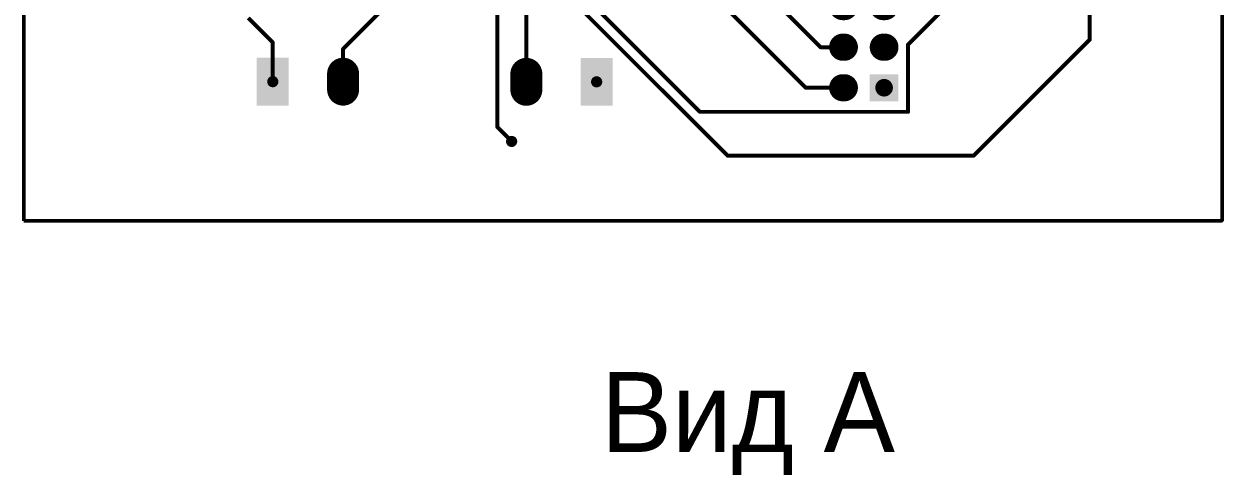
# Model space of a CAD drawing. Extents: x -199 to 545, y 218 to 570.
# Drawn here: x 229.5 to 304.5, y 388.4 to 416.6 of the extents above; entities that cross this region are included whole.
import ezdxf

# ---------------------------------------------------------------- set-up
doc = ezdxf.new("R2010")
doc.units = 0
doc.header["$MEASUREMENT"] = 0
doc.linetypes.add('PHANTOM2', pattern=[1.25, 0.625, -0.125, 0.125, -0.125, 0.125, -0.125])
doc.layers.get('0').update_dxf_attribs({"linetype": 'CONTINUOUS'})
for name, color, linetype in [('BOTTOMLAYER', 250, 'CONTINUOUS'), ('PADHOLELAYER', 255, 'CONTINUOUS'), ('TOPLAYER', 250, 'CONTINUOUS'), ('VIAHOLELAYER', 255, 'PHANTOM2')]:
    doc.layers.add(name, color=color, linetype=linetype)
doc.layers.add('K', color=250, linetype='CONTINUOUS', lineweight=100)
doc.layers.add('Рамка2', color=7, linetype='CONTINUOUS', lineweight=25)
doc.styles.add('стиль1', font='452826.ttf')

# ---------------------------------------------------------------- blocks, each defined once
blk = doc.blocks.new('HDR2X4_____________1')
at = {"layer": 'BOTTOMLAYER', "const_width": 1.7}
for points in [[(0, 2.59), (0, 2.49)], [(2.54, 2.59), (2.54, 2.49)], [(5.08, 2.59), (5.08, 2.49)], [(7.62, 2.59), (7.62, 2.49)], [(2.54, 0.05), (2.54, -0.05)], [(5.08, 0.05), (5.08, -0.05)], [(7.62, 0.05), (7.62, -0.05)]]:
    blk.add_lwpolyline(points, dxfattribs=at)
at = {"layer": 'BOTTOMLAYER', "const_width": 0.85}
for points in [[(-0.425, 2.59, 1), (0.425, 2.59, 1)], [(-0.425, 2.49, 1), (0.425, 2.49, 1)], [(2.115, 2.59, 1), (2.965, 2.59, 1)], [(2.115, 2.49, 1), (2.965, 2.49, 1)], [(4.655, 2.59, 1), (5.505, 2.59, 1)], [(4.655, 2.49, 1), (5.505, 2.49, 1)], [(7.195, 2.59, 1), (8.045, 2.59, 1)], [(7.195, 2.49, 1), (8.045, 2.49, 1)], [(2.115, 0.05, 1), (2.965, 0.05, 1)], [(2.115, -0.05, 1), (2.965, -0.05, 1)], [(4.655, 0.05, 1), (5.505, 0.05, 1)], [(4.655, -0.05, 1), (5.505, -0.05, 1)], [(7.195, 0.05, 1), (8.045, 0.05, 1)], [(7.195, -0.05, 1), (8.045, -0.05, 1)]]:
    blk.add_lwpolyline(points, format="xyb", close=True, dxfattribs=at)
at = {"layer": 'BOTTOMLAYER'}
blk.add_solid([(-0.85, -0.9), (0.85, -0.9), (-0.85, 0.9), (0.85, 0.9)], dxfattribs=at)
at = {"layer": 'PADHOLELAYER', "const_width": 0.55}
for points in [[(-0.275, 2.54, 1), (0.275, 2.54, 1)], [(2.265, 2.54, 1), (2.815, 2.54, 1)], [(4.805, 2.54, 1), (5.355, 2.54, 1)], [(7.345, 2.54, 1), (7.895, 2.54, 1)], [(-0.275, 0, 1), (0.275, 0, 1)], [(2.265, 0, 1), (2.815, 0, 1)], [(4.805, 0, 1), (5.355, 0, 1)], [(7.345, 0, 1), (7.895, 0, 1)]]:
    blk.add_lwpolyline(points, format="xyb", close=True, dxfattribs=at)
at = {"layer": 'TOPLAYER', "const_width": 1.7}
for points in [[(0, 2.59), (0, 2.49)], [(2.54, 2.59), (2.54, 2.49)], [(5.08, 2.59), (5.08, 2.49)], [(7.62, 2.59), (7.62, 2.49)], [(2.54, 0.05), (2.54, -0.05)], [(5.08, 0.05), (5.08, -0.05)], [(7.62, 0.05), (7.62, -0.05)]]:
    blk.add_lwpolyline(points, dxfattribs=at)
at = {"layer": 'TOPLAYER', "const_width": 0.85}
for points in [[(-0.425, 2.59, 1), (0.425, 2.59, 1)], [(-0.425, 2.49, 1), (0.425, 2.49, 1)], [(2.115, 2.59, 1), (2.965, 2.59, 1)], [(2.115, 2.49, 1), (2.965, 2.49, 1)], [(4.655, 2.59, 1), (5.505, 2.59, 1)], [(4.655, 2.49, 1), (5.505, 2.49, 1)], [(7.195, 2.59, 1), (8.045, 2.59, 1)], [(7.195, 2.49, 1), (8.045, 2.49, 1)], [(2.115, 0.05, 1), (2.965, 0.05, 1)], [(2.115, -0.05, 1), (2.965, -0.05, 1)], [(4.655, 0.05, 1), (5.505, 0.05, 1)], [(4.655, -0.05, 1), (5.505, -0.05, 1)], [(7.195, 0.05, 1), (8.045, 0.05, 1)], [(7.195, -0.05, 1), (8.045, -0.05, 1)]]:
    blk.add_lwpolyline(points, format="xyb", close=True, dxfattribs=at)
at = {"layer": 'TOPLAYER'}
blk.add_solid([(-0.85, -0.9), (0.85, -0.9), (-0.85, 0.9), (0.85, 0.9)], dxfattribs=at)
blk = doc.blocks.new('LZ_12_26_1000_______25__26')
at = {"layer": 'BOTTOMLAYER', "const_width": 2}
blk.add_lwpolyline([(2.2, 0.5), (2.2, -0.5)], dxfattribs=at)
at = {"layer": 'BOTTOMLAYER', "const_width": 1}
for points in [[(1.7, 0.5, 1), (2.7, 0.5, 1)], [(1.7, -0.5, 1), (2.7, -0.5, 1)]]:
    blk.add_lwpolyline(points, format="xyb", close=True, dxfattribs=at)
at = {"layer": 'BOTTOMLAYER'}
blk.add_solid([(-3.2, -1.5), (-1.2, -1.5), (-3.2, 1.5), (-1.2, 1.5)], dxfattribs=at)
at = {"layer": 'PADHOLELAYER', "const_width": 0.35}
for points in [[(-2.375, 0, 1), (-2.025, 0, 1)], [(2.025, 0, 1), (2.375, 0, 1)]]:
    blk.add_lwpolyline(points, format="xyb", close=True, dxfattribs=at)
at = {"layer": 'TOPLAYER', "const_width": 2}
blk.add_lwpolyline([(2.2, 0.5), (2.2, -0.5)], dxfattribs=at)
at = {"layer": 'TOPLAYER', "const_width": 1}
for points in [[(1.7, 0.5, 1), (2.7, 0.5, 1)], [(1.7, -0.5, 1), (2.7, -0.5, 1)]]:
    blk.add_lwpolyline(points, format="xyb", close=True, dxfattribs=at)
at = {"layer": 'TOPLAYER'}
blk.add_solid([(-3.2, -1.5), (-1.2, -1.5), (-3.2, 1.5), (-1.2, 1.5)], dxfattribs=at)
blk = doc.blocks.new('LZ_12_26_1000_______25__28')
at = {"layer": 'BOTTOMLAYER', "const_width": 2}
blk.add_lwpolyline([(2.2, 0.5), (2.2, -0.5)], dxfattribs=at)
at = {"layer": 'BOTTOMLAYER', "const_width": 1}
for points in [[(1.7, 0.5, 1), (2.7, 0.5, 1)], [(1.7, -0.5, 1), (2.7, -0.5, 1)]]:
    blk.add_lwpolyline(points, format="xyb", close=True, dxfattribs=at)
at = {"layer": 'BOTTOMLAYER'}
blk.add_solid([(-3.2, -1.5), (-1.2, -1.5), (-3.2, 1.5), (-1.2, 1.5)], dxfattribs=at)
at = {"layer": 'PADHOLELAYER', "const_width": 0.35}
for points in [[(-2.375, 0, 1), (-2.025, 0, 1)], [(2.025, 0, 1), (2.375, 0, 1)]]:
    blk.add_lwpolyline(points, format="xyb", close=True, dxfattribs=at)
at = {"layer": 'TOPLAYER', "const_width": 2}
blk.add_lwpolyline([(2.2, 0.5), (2.2, -0.5)], dxfattribs=at)
at = {"layer": 'TOPLAYER', "const_width": 1}
for points in [[(1.7, 0.5, 1), (2.7, 0.5, 1)], [(1.7, -0.5, 1), (2.7, -0.5, 1)]]:
    blk.add_lwpolyline(points, format="xyb", close=True, dxfattribs=at)
at = {"layer": 'TOPLAYER'}
blk.add_solid([(-3.2, -1.5), (-1.2, -1.5), (-3.2, 1.5), (-1.2, 1.5)], dxfattribs=at)

msp = doc.modelspace()

# ---------------------------------------------------------------- linework, layer by layer
at = {"linetype": 'Continuous', "lineweight": 50}
msp.add_lwpolyline([(229.455, 404.291), (304.455, 404.291), (304.455, 479.291), (229.455, 479.291)], close=True, dxfattribs=at)
at = {"layer": 'TOPLAYER', "const_width": 0.25}
for points in [[(259.095, 410.148), (259.095, 433.881)], [(260.905, 412.991), (260.905, 428.701)], [(265.572, 425.448), (278.399, 412.621)], [(296.179, 415.635), (296.179, 423.813)], [(249.433, 415.044), (256.022, 421.633)], [(272.557, 421.918), (279.314, 415.161)], [(261.559, 420.308), (273.497, 408.37)], [(263.388, 419.497), (271.771, 411.113)], [(284.8, 415.33), (287.365, 417.895)], [(243.493, 416.987), (245.033, 415.447)], [(245.033, 413.002), (245.033, 415.447)], [(288.915, 408.37), (296.179, 415.635)], [(249.433, 413.002), (249.433, 415.044)], [(279.314, 415.161), (280.761, 415.161)], [(284.8, 411.113), (284.8, 415.33)], [(278.399, 412.621), (280.761, 412.621)], [(271.771, 411.113), (284.8, 411.113)], [(259.095, 410.148), (259.984, 409.259)], [(273.497, 408.37), (288.915, 408.37)]]:
    msp.add_lwpolyline(points, dxfattribs=at)
at = {"layer": 'TOPLAYER'}
for points, const_width in [([(244.971, 415.447, 1), (245.096, 415.447, 1)], 0.125), ([(244.971, 415.447, 1), (245.096, 415.447, 1)], 0.125), ([(296.117, 415.635, 1), (296.242, 415.635, 1)], 0.125), ([(296.117, 415.635, 1), (296.242, 415.635, 1)], 0.125), ([(249.371, 415.044, 1), (249.496, 415.044, 1)], 0.125), ([(249.371, 415.044, 1), (249.496, 415.044, 1)], 0.125), ([(279.251, 415.161, 1), (279.376, 415.161, 1)], 0.125), ([(279.251, 415.161, 1), (279.376, 415.161, 1)], 0.125), ([(280.699, 415.161, 1), (280.824, 415.161, 1)], 0.125), ([(284.738, 415.33, 1), (284.863, 415.33, 1)], 0.125), ([(284.738, 415.33, 1), (284.863, 415.33, 1)], 0.125), ([(244.971, 413.002, 1), (245.096, 413.002, 1)], 0.125), ([(249.371, 413.002, 1), (249.496, 413.002, 1)], 0.125), ([(260.843, 412.991, 1), (260.968, 412.991, 1)], 0.125), ([(278.337, 412.621, 1), (278.462, 412.621, 1)], 0.125), ([(278.337, 412.621, 1), (278.462, 412.621, 1)], 0.125), ([(280.699, 412.621, 1), (280.824, 412.621, 1)], 0.125), ([(271.709, 411.113, 1), (271.834, 411.113, 1)], 0.125), ([(271.709, 411.113, 1), (271.834, 411.113, 1)], 0.125), ([(284.738, 411.113, 1), (284.863, 411.113, 1)], 0.125), ([(284.738, 411.113, 1), (284.863, 411.113, 1)], 0.125), ([(259.033, 410.148, 1), (259.158, 410.148, 1)], 0.125), ([(259.033, 410.148, 1), (259.158, 410.148, 1)], 0.125), ([(259.809, 409.259, 1), (260.159, 409.259, 1)], 0.35), ([(259.922, 409.259, 1), (260.047, 409.259, 1)], 0.125), ([(273.435, 408.37, 1), (273.56, 408.37, 1)], 0.125), ([(273.435, 408.37, 1), (273.56, 408.37, 1)], 0.125), ([(288.852, 408.37, 1), (288.977, 408.37, 1)], 0.125), ([(288.852, 408.37, 1), (288.977, 408.37, 1)], 0.125)]:
    msp.add_lwpolyline(points, format="xyb", close=True, dxfattribs=dict(at, const_width=const_width))
at = {"layer": 'VIAHOLELAYER', "const_width": 0.25}
msp.add_lwpolyline([(259.859, 409.259, 1), (260.109, 409.259, 1)], format="xyb", close=True, dxfattribs=at)
at = {"layer": 'Рамка2', "linetype": 'Continuous', "lineweight": 50}
msp.add_lwpolyline([(229.455, 404.291), (304.455, 404.291), (304.455, 479.291), (229.455, 479.291)], close=True, dxfattribs=at)
msp.add_lwpolyline([(229.455, 404.291), (304.455, 404.291), (304.455, 479.291), (229.455, 479.291)], close=True, dxfattribs=at)

# ---------------------------------------------------------------- block references
for name, p, rotation in [('HDR2X4_____________1', (283.301, 412.621), 90), ('LZ_12_26_1000_______25__26', (263.105, 412.991), 180)]:
    msp.add_blockref(name, p, dxfattribs=dict(rotation=rotation))
msp.add_blockref('LZ_12_26_1000_______25__28', (247.233, 413.002))

# ---------------------------------------------------------------- texts
at = {"layer": 'K', "insert": (265.563, 394.818), "char_height": 5, "attachment_point": 1, "style": 'стиль1'}
msp.add_mtext_dynamic_manual_height_columns('\\pi-10,l10,t10,15;{\\C0;Вид A}', width=23.15595, gutter_width=12.5, heights=[9.984], dxfattribs=at)

doc.saveas('drawing.dxf')
